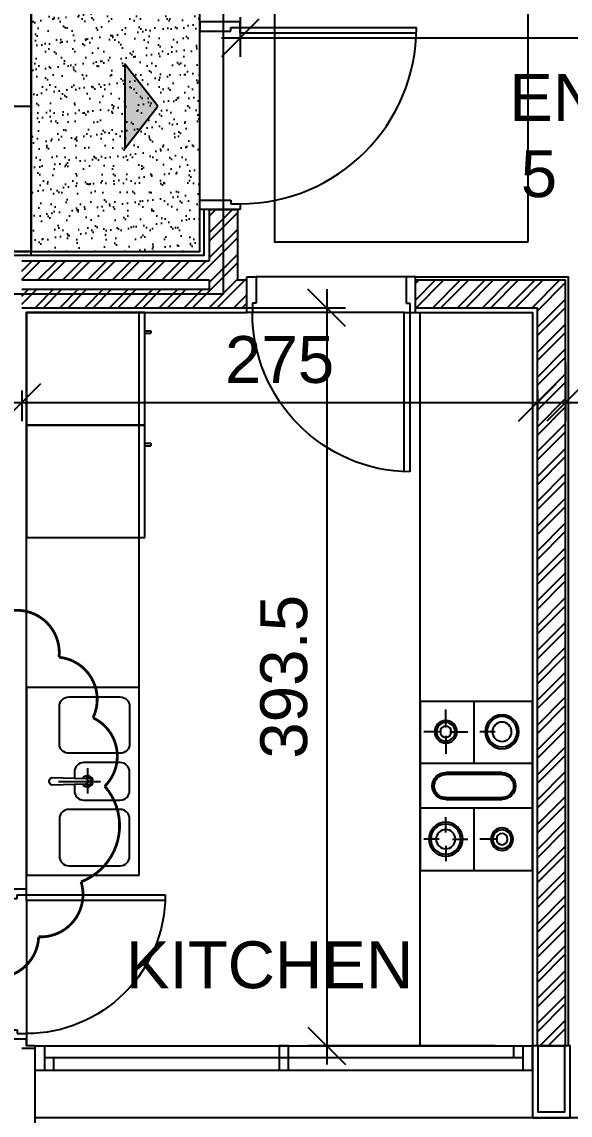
# Model space of a CAD drawing. Extents: x -1.7 to 46.3, y -159.8 to -77.2.
# Drawn here: x 15.78 to 18.7, y -133.29 to -127.46 of the extents above; entities that cross this region are included whole.
import ezdxf

# ---------------------------------------------------------------- set-up
doc = ezdxf.new("R2010")
doc.units = 0
doc.header["$MEASUREMENT"] = 0
doc.header["$PDMODE"] = 35
doc.header["$PDSIZE"] = 0.3
doc.layers.get('0').update_dxf_attribs({"linetype": 'CONTINUOUS'})
doc.layers.get('DEFPOINTS').update_dxf_attribs({"linetype": 'CONTINUOUS'})
for name, color, linetype in [('A-ALU', 9, 'CONTINUOUS'), ('A-AREAS', 6, 'CONTINUOUS'), ('a-dim', 3, 'CONTINUOUS'), ('A-DOORS', 1, 'CONTINUOUS'), ('A-ENT-ARROWS', 252, 'CONTINUOUS'), ('A-HATCH-WALL', 8, 'CONTINUOUS'), ('a-kitchen', 95, 'CONTINUOUS'), ('a-kitchen-50', 61, 'CONTINUOUS'), ('A-moquette', 137, 'CONTINUOUS'), ('A-NOMENCLATURE', 3, 'CONTINUOUS'), ('A-PLASTER', 8, 'CONTINUOUS'), ('A-PORTE', 1, 'CONTINUOUS'), ('A-proj-marble', 137, 'CONTINUOUS'), ('A-proj-wood', 5, 'CONTINUOUS'), ('a-revetement', 1, 'CONTINUOUS'), ('A-sect-marble', 1, 'CONTINUOUS'), ('a-stru-fac', 200, 'CONTINUOUS'), ('A-TILES', 137, 'CONTINUOUS'), ('A-WALL', 4, 'CONTINUOUS'), ('l', 7, 'CONTINUOUS')]:
    doc.layers.add(name, color=color, linetype=linetype)
doc.styles.add('A100-STEXT', font='ARIAL.TTF', dxfattribs={"height": 0.25})
doc.dimstyles.new('A100-DIM', dxfattribs={"dimtxt": 0.25, "dimasz": 0.2, "dimexe": 0.1, "dimexo": 0.3, "dimgap": 0.1, "dimtad": 1, "dimlfac": 100, "dimrnd": 0.5, "dimdsep": 46, "dimtxsty": 'A100-STEXT', "dimblk1": 'OBLIQUE', "dimblk2": 'OBLIQUE', "dimsah": 1, "dimcen": -0.05, "dimdle": 0.1, "dimclrd": 15, "dimclre": 15, "dimclrt": 256, "dimadec": 0, "dimazin": 0, "dimtfac": 0.28, "dimtix": 1, "dimtmove": 2, "dimatfit": 3, "dimldrblk": 'OBLIQUE', "dimfxl": 0, "dimtolj": 1, "dimarcsym": 0})
pattern_1 = [(45, (-4e-09, -138.73489), (-0.06629126, 0.06629126), []), (45, (0.04419, -138.73489), (-0.06629126, 0.06629126), [])]

# ---------------------------------------------------------------- blocks, each defined once
blk = doc.blocks.new('P80E19D')
at = {"layer": 'A-PORTE'}
for p, q in [((0, -0.19), (0, 0)), ((0, 0), (0.05, 0)), ((0.05, 0), (0.05, -0.14)), ((0.75, 0), (0.75, -0.14)), ((0.8, 0), (0.75, 0)), ((0.8, -0.19), (0.8, 0)), ((0.05, -0.14), (0.03, -0.14)), ((0.03, -0.14), (0.03, -0.19)), ((0.75, -0.14), (0.77, -0.14)), ((0.77, -0.14), (0.77, -0.19)), ((0.03, -0.19), (0, -0.19)), ((0.06, -0.19), (0.02, -0.19)), ((0.03, -0.19), (0.03, -0.93)), ((0.06, -0.93), (0.06, -0.19)), ((0.77, -0.19), (0.8, -0.19))]:
    blk.add_line(p, q, dxfattribs=at)
blk.add_arc((0.03, -0.19), 0.74, 270, 0, dxfattribs=at)
blk = doc.blocks.new('sink')
at = {"layer": 'a-kitchen'}
for p, q in [((0.325, -0.43), (0.325, -0.565)), ((0.17, -0.5), (0.395, -0.5))]:
    blk.add_line(p, q, dxfattribs=at)
blk.add_lwpolyline([(0.6, -1), (0.6, 0), (0, 0), (0, -1)], close=True, dxfattribs=at)
for points in [[(0.225, -0.05), (0.5, -0.05, -0.414214), (0.55, -0.1), (0.55, -0.3, -0.414214), (0.5, -0.35), (0.225, -0.35, -0.414214), (0.175, -0.3), (0.175, -0.1, -0.414214)], [(0.1342, -0.4799), (0.316, -0.4851, -0.89936), (0.316, -0.5149), (0.1342, -0.5201, -0.70892)], [(0.225, -0.95), (0.5, -0.95, 0.414214), (0.55, -0.9), (0.55, -0.7, 0.414214), (0.5, -0.65), (0.225, -0.65, 0.414214), (0.175, -0.7), (0.175, -0.9, 0.414214)]]:
    blk.add_lwpolyline(points, format="xyb", close=True, dxfattribs=at)
blk.add_lwpolyline([(0.255, -0.5165), (0.255, -0.55, 0.414214), (0.305, -0.6), (0.5, -0.6, 0.414214), (0.55, -0.55), (0.55, -0.45, 0.414214), (0.5, -0.4), (0.305, -0.4, 0.414214), (0.255, -0.45), (0.255, -0.4835, 62.569326)], format="xyb", dxfattribs=at)
for radius, start, end in [(0.03, 211.86593, 148.13407), (0.02, 229.21522, 130.78479)]:
    blk.add_arc((0.325, -0.5), radius, start, end, dxfattribs=at)
blk = doc.blocks.new('oven')
at = {"layer": 'a-kitchen'}
for p, q in [((0.3135, 0), (0.3135, -0.3272)), ((0.3135, 0), (0.3135, -0.3272)), ((0.4635, -0.1383), (0.4635, -0.0427)), ((0.4635, -0.1383), (0.4635, -0.0427)), ((0.1993, -0.1605), (0.2811, -0.1605)), ((0.1993, -0.1605), (0.2811, -0.1605)), ((0.4414, -0.1605), (0.346, -0.1605)), ((0.4414, -0.1605), (0.346, -0.1605)), ((0.4857, -0.1605), (0.5811, -0.1605)), ((0.4857, -0.1605), (0.5811, -0.1605)), ((0.4635, -0.1827), (0.4635, -0.2782)), ((0.4635, -0.1827), (0.4635, -0.2782)), ((0.5935, -0.3272), (0, -0.3272)), ((0.6, -0.3272), (0, -0.3272)), ((0.1635, -0.3781), (0.4635, -0.3781)), ((0.1635, -0.3781), (0.4635, -0.3781)), ((0.1635, -0.3881), (0.4635, -0.3881)), ((0.1635, -0.3881), (0.4635, -0.3881)), ((0.4635, -0.5119), (0.1635, -0.5119)), ((0.4635, -0.5119), (0.1635, -0.5119)), ((0.4635, -0.5219), (0.1635, -0.5219)), ((0.4635, -0.5219), (0.1635, -0.5219)), ((0.5935, -0.5667), (0, -0.5667)), ((0.6, -0.5667), (0, -0.5667)), ((0.3135, -0.5667), (0.3135, -0.9)), ((0.3135, -0.5667), (0.3135, -0.9)), ((0.4635, -0.6976), (0.4635, -0.6156)), ((0.4635, -0.6976), (0.4635, -0.6156)), ((0.1857, -0.7333), (0.2811, -0.7333)), ((0.1857, -0.7333), (0.2811, -0.7333)), ((0.4278, -0.7333), (0.346, -0.7333)), ((0.4278, -0.7333), (0.346, -0.7333)), ((0.4993, -0.7333), (0.5811, -0.7333)), ((0.4993, -0.7333), (0.5811, -0.7333)), ((0.4635, -0.7691), (0.4635, -0.8511)), ((0.4635, -0.7691), (0.4635, -0.8511))]:
    blk.add_line(p, q, dxfattribs=at)
blk.add_lwpolyline([(0, -0.9), (0, 0), (0.6, 0), (0.6, -0.9)], close=True, dxfattribs=at)
for centre, radius in [((0.1635, -0.1605), 0.0904), ((0.1635, -0.1605), 0.0904), ((0.1635, -0.1605), 0.0804), ((0.1635, -0.1605), 0.0804), ((0.1635, -0.1605), 0.0514), ((0.1635, -0.1605), 0.0514), ((0.4635, -0.1605), 0.0597), ((0.4635, -0.1605), 0.0597), ((0.4635, -0.1605), 0.0497), ((0.4635, -0.1605), 0.0497), ((0.4635, -0.1605), 0.0299), ((0.4635, -0.1605), 0.0299), ((0.1635, -0.7333), 0.0597), ((0.1635, -0.7333), 0.0597), ((0.1635, -0.7333), 0.0497), ((0.1635, -0.7333), 0.0497), ((0.4635, -0.7333), 0.0904), ((0.4635, -0.7333), 0.0904), ((0.4635, -0.7333), 0.0804), ((0.4635, -0.7333), 0.0804), ((0.4635, -0.7333), 0.0514), ((0.4635, -0.7333), 0.0514), ((0.1635, -0.7333), 0.0299), ((0.1635, -0.7333), 0.0299)]:
    blk.add_circle(centre, radius, dxfattribs=at)
for centre, radius, start, end in [((0.1635, -0.45), 0.0719, 90, 270), ((0.1635, -0.45), 0.0719, 90, 270), ((0.1635, -0.45), 0.0619, 90, 270), ((0.1635, -0.45), 0.0619, 90, 270), ((0.4635, -0.45), 0.0719, 270, 90), ((0.4635, -0.45), 0.0719, 270, 90), ((0.4635, -0.45), 0.0619, 270, 90), ((0.4635, -0.45), 0.0619, 270, 90)]:
    blk.add_arc(centre, radius, start, end, dxfattribs=at)
blk = doc.blocks.new('frigo')
at = {"layer": 'a-kitchen'}
for p, q in [((-0.6306, 0), (0, 0)), ((-0.6306, -0.6), (-0.6306, 0)), ((-0.6306, -0.6), (-0.6306, 0)), ((-0.5994, 0), (-0.5994, -0.6)), ((-0.5994, 0), (-0.5994, -0.6)), ((-0.6306, -0.0975), (-0.6632, -0.0975)), ((-0.6632, -0.0975), (-0.6632, -0.1102)), ((-0.6306, -0.0975), (-0.6632, -0.0975)), ((-0.6632, -0.0975), (-0.6632, -0.1102)), ((-0.6306, -0.1102), (-0.6632, -0.1102)), ((-0.6306, -0.1102), (-0.6632, -0.1102))]:
    blk.add_line(p, q, dxfattribs=at)
blk.add_lwpolyline([(-0.6306, -0.6), (-0.6306, 0), (0, 0), (0, -0.6)], close=True, dxfattribs=at)
blk = doc.blocks.new('P90E19D')
at = {"layer": 'A-PORTE'}
for p, q in [((0, 0), (0.05, 0)), ((0, -0.19), (0, 0)), ((0.05, 0), (0.05, -0.14)), ((0.9, 0), (0.85, 0)), ((0.85, 0), (0.85, -0.14)), ((0.9, -0.19), (0.9, 0)), ((0.03, -0.14), (0.03, -0.19)), ((0.05, -0.14), (0.03, -0.14)), ((0.85, -0.14), (0.87, -0.14)), ((0.87, -0.14), (0.87, -0.19)), ((0.03, -0.19), (0, -0.19)), ((0.06, -0.19), (0.02, -0.19)), ((0.03, -0.19), (0.03, -1.0399)), ((0.06, -1.0391), (0.06, -0.19)), ((0.87, -0.19), (0.9, -0.19))]:
    blk.add_line(p, q, dxfattribs=at)
blk.add_arc((0.02, -0.19), 0.85, 270.67408, 360, dxfattribs=at)
blk = doc.blocks.new('_OBLIQUE')
at = {"color": 0, "linetype": 'ByBlock'}
blk.add_line((-0.5, -0.5), (0.5, 0.5), dxfattribs=at)
blk = doc.blocks.new('*D63')
at = {"layer": 'a-dim', "color": 15, "lineweight": -2}
for p, q in [((16.9434, -127.4357), (16.9434, -127.6465)), ((26.9284, -127.4357), (26.9284, -127.6465)), ((16.8434, -127.5465), (27.0284, -127.5465))]:
    blk.add_line(p, q, dxfattribs=at)
at = {"layer": 'DEFPOINTS', "color": 0}
for p in [(16.9434, -127.1357), (26.9284, -127.1357), (26.9284, -127.5465)]:
    blk.add_point(p, dxfattribs=at)
at = {"layer": 'a-dim', "color": 15, "lineweight": -2, "xscale": 0.2, "yscale": 0.2, "zscale": 0.2, "rotation": 180}
blk.add_blockref('_OBLIQUE', (16.9434, -127.5465), dxfattribs=at)
at = {"layer": 'a-dim', "color": 15, "lineweight": -2, "xscale": 0.2, "yscale": 0.2, "zscale": 0.2}
blk.add_blockref('_OBLIQUE', (26.9284, -127.5465), dxfattribs=at)
at = {"layer": 'a-dim', "insert": (21.9359, -127.3188), "char_height": 0.25, "attachment_point": 5, "style": 'A100-STEXT'}
blk.add_mtext('\\A1;998.5', dxfattribs=at)
blk = doc.blocks.new('*D82')
at = {"layer": 'a-dim', "color": 15, "lineweight": -2}
for p, q in [((15.7784, -129.4272), (15.7784, -129.5904)), ((18.5284, -129.4272), (18.5284, -129.5904)), ((15.6784, -129.4904), (18.6284, -129.4904))]:
    blk.add_line(p, q, dxfattribs=at)
at = {"layer": 'DEFPOINTS', "color": 0}
for p in [(15.7784, -129.1272), (18.5284, -129.1272), (18.5284, -129.4904)]:
    blk.add_point(p, dxfattribs=at)
at = {"layer": 'a-dim', "color": 15, "lineweight": -2, "xscale": 0.2, "yscale": 0.2, "zscale": 0.2, "rotation": 180}
blk.add_blockref('_OBLIQUE', (15.7784, -129.4904), dxfattribs=at)
at = {"layer": 'a-dim', "color": 15, "lineweight": -2, "xscale": 0.2, "yscale": 0.2, "zscale": 0.2}
blk.add_blockref('_OBLIQUE', (18.5284, -129.4904), dxfattribs=at)
at = {"layer": 'a-dim', "insert": (17.1534, -129.2628), "char_height": 0.25, "attachment_point": 5, "style": 'A100-STEXT'}
blk.add_mtext('\\A1;275', dxfattribs=at)
blk = doc.blocks.new('*D83')
at = {"layer": 'a-dim', "color": 15, "lineweight": -2}
for p, q in [((26.9284, -127.0772), (26.9284, -129.5904)), ((18.6784, -129.2772), (18.6784, -129.5904)), ((18.5784, -129.4904), (27.0284, -129.4904))]:
    blk.add_line(p, q, dxfattribs=at)
at = {"layer": 'DEFPOINTS', "color": 0}
for p in [(26.9284, -126.7772), (18.6784, -128.9772), (26.9284, -129.4904)]:
    blk.add_point(p, dxfattribs=at)
at = {"layer": 'a-dim', "color": 15, "lineweight": -2, "xscale": 0.2, "yscale": 0.2, "zscale": 0.2, "rotation": 180}
blk.add_blockref('_OBLIQUE', (18.6784, -129.4904), dxfattribs=at)
at = {"layer": 'a-dim', "color": 15, "lineweight": -2, "xscale": 0.2, "yscale": 0.2, "zscale": 0.2}
blk.add_blockref('_OBLIQUE', (26.9284, -129.4904), dxfattribs=at)
at = {"layer": 'a-dim', "insert": (22.8034, -129.2628), "char_height": 0.25, "attachment_point": 5, "style": 'A100-STEXT'}
blk.add_mtext('\\A1;825', dxfattribs=at)
blk = doc.blocks.new('*D84')
at = {"layer": 'a-dim', "color": 15, "lineweight": -2}
for p, q in [((17.4048, -128.8857), (17.4048, -133.0207)), ((16.0784, -128.9857), (17.5048, -128.9857)), ((18.3034, -132.9207), (17.3048, -132.9207))]:
    blk.add_line(p, q, dxfattribs=at)
at = {"layer": 'DEFPOINTS', "color": 0}
for p in [(15.7784, -128.9857), (17.4048, -132.9207), (18.6034, -132.9207)]:
    blk.add_point(p, dxfattribs=at)
at = {"layer": 'a-dim', "color": 15, "lineweight": -2, "xscale": 0.2, "yscale": 0.2, "zscale": 0.2}
for p, rotation in [((17.4048, -128.9857), 90), ((17.4048, -132.9207), 270)]:
    blk.add_blockref('_OBLIQUE', p, dxfattribs=dict(at, rotation=rotation))
at = {"layer": 'a-dim', "insert": (17.1771, -130.9532), "char_height": 0.25, "attachment_point": 5, "rotation": 90, "style": 'A100-STEXT'}
blk.add_mtext('\\A1;393.5', dxfattribs=at)
blk = doc.blocks.new('P100E21.5D')
at = {"layer": 'A-PORTE'}
for p, q in [((0.03, 0.215), (0.03, 1.155)), ((0.06, 1.155), (0.06, 0.215)), ((0.03, 0.215), (0, 0.215)), ((0, 0.215), (0, 0)), ((0.06, 0.215), (0.02, 0.215)), ((0.03, 0.165), (0.03, 0.215)), ((0.97, 0.215), (1, 0.215)), ((0.97, 0.165), (0.97, 0.215)), ((1, 0.215), (1, 0)), ((0.05, 0.165), (0.03, 0.165)), ((0.05, 0), (0.05, 0.165)), ((0.95, 0), (0.95, 0.165)), ((0.95, 0.165), (0.97, 0.165)), ((0, 0), (0.05, 0)), ((1, 0), (0.95, 0))]:
    blk.add_line(p, q, dxfattribs=at)
blk.add_arc((0.03, 0.215), 0.94, 0, 90, dxfattribs=at)

msp = doc.modelspace()

# ---------------------------------------------------------------- hatches: boundary and pattern name
at = {"layer": 'A-ENT-ARROWS'}
msp.add_hatch(color=256, dxfattribs=at).paths.add_polyline_path([(16.50337, -127.91068), (16.32837, -127.68568), (16.32837, -128.13568)])
at = {"layer": 'A-HATCH-WALL'}
h = msp.add_hatch(dxfattribs=at)
h.set_pattern_fill('ANSI32', color=256, scale=0.25, style=0)
h.set_pattern_definition(pattern_1)
h.paths.add_polyline_path([(16.97837, -128.98489), (16.97837, -128.83489), (16.92837, -128.83489), (16.92837, -128.45989), (16.77837, -128.45989), (16.77837, -128.73489), (15.77837, -128.73489), (15.77837, -128.83489), (16.77837, -128.83489), (16.77837, -128.88489), (15.77837, -128.88489), (15.77837, -128.98489)])
h = msp.add_hatch(dxfattribs=at)
h.set_pattern_fill('ANSI32', color=256, scale=0.25, style=0)
h.set_pattern_definition(pattern_1)
h.paths.add_polyline_path([(18.67837, -128.83489), (17.87837, -128.83489), (17.87837, -128.98489), (18.52837, -128.98489), (18.52837, -132.91989), (18.67837, -132.91989)])
at = {"layer": 'A-moquette'}
h = msp.add_hatch(dxfattribs=at)
h.set_pattern_fill('AR-SAND', color=256, scale=0.05, style=0)
h.set_pattern_definition([(37.5, (8e-11, -138.735676), (-0.00314967, 0.0963412), [0, -0.076, 0, -0.085, 0, -0.08125]), (7.5, (8e-11, -138.73568), (0.0884888, 0.1411073), [0, -0.041, 0, -0.0685, 0, -0.02625]), (327.5, (-0.0615, -138.735676), (0.1557071, 0.00028295), [0, -0.025, 0, -0.09, 0, -0.1175]), (317.5, (-0.0615, -138.73568), (0.1503063, 0.0438838), [0, -0.0125, 0, -0.059, 0, -0.0675])])
h.paths.add_polyline_path([(16.72837, -127.13568), (15.82837, -127.13568), (15.82837, -128.68568), (16.72837, -128.68568)])

# ---------------------------------------------------------------- linework, layer by layer
at = {"layer": 'A-ALU'}
for p, q in [((15.84837, -132.92068), (18.50337, -132.92068)), ((15.84837, -132.92068), (15.84837, -133.05068)), ((15.89837, -132.92068), (15.89837, -133.05068)), ((18.40337, -132.98568), (18.40337, -132.92068)), ((18.45337, -133.05068), (18.45337, -132.92068)), ((18.50337, -133.05068), (18.50337, -132.92068)), ((18.45337, -132.98568), (15.89837, -132.98568)), ((15.94837, -133.05068), (15.94837, -132.98568)), ((15.84837, -133.05068), (18.50337, -133.05068))]:
    msp.add_line(p, q, dxfattribs=at)
msp.add_lwpolyline([(17.20087, -132.92068), (17.15087, -132.92068), (17.15087, -133.05068), (17.20087, -133.05068)], close=True, dxfattribs=at)
at = {"layer": 'A-AREAS'}
msp.add_lwpolyline([(13.67837, -116.13948), (15.84837, -116.13948), (15.84837, -117.98568), (23.49837, -117.98568), (23.49837, -120.06568), (27.32837, -120.06568), (27.32837, -135.23568), (25.32362, -135.23568), (23.05837, -134.92678), (23.05837, -133.30568), (15.84837, -133.30568), (15.84837, -135.23568), (13.67837, -135.23568), (13.67837, -131.03568), (15.62837, -131.03568), (15.62837, -128.91068), (16.85337, -128.91068), (16.85337, -127.01068), (15.62837, -127.01068), (15.62837, -121.63568), (15.70337, -121.63568), (15.70337, -120.41068), (13.67837, -120.41068)], close=True, dxfattribs=at)
at = {"layer": 'A-AREAS', "color": 30, "const_width": 0.01469}
msp.add_lwpolyline([(16.22079, -131.53672, 0.5205671), (16.15795, -131.17176, 0.5205671), (15.97668, -130.84882, 0.5205671), (15.69784, -130.6051, 0.5205671), (15.35355, -130.46867, 0.5205671), (14.98346, -130.45523, 0.5205671), (14.63019, -130.56634, 0.5205671), (14.33441, -130.78919, 0.5205671), (14.13019, -131.09813, 0.5205671), (14.04105, -131.45758, 0.5205671), (14.07725, -131.82614, 0.5205671), (14.23463, -132.16137, 0.5205671), (14.49505, -132.42467, 0.5205671), (14.82854, -132.58571, 0.5205671), (15.19668, -132.62596, 0.5205671), (15.55708, -132.54077, 0.5205671), (15.86825, -132.33995, 0.5205671), (16.09433, -132.04664, 0.5205671)], format="xyb", close=True, dxfattribs=at)
at = {"layer": 'A-ENT-ARROWS'}
msp.add_lwpolyline([(16.50337, -127.91068), (16.32837, -127.68568), (16.32837, -128.13568)], close=True, dxfattribs=at)
at = {"layer": 'a-kitchen-50'}
for p, q in [((16.40337, -132.01068), (16.40337, -129.01068)), ((17.90337, -132.92068), (17.90337, -129.01068))]:
    msp.add_line(p, q, dxfattribs=at)
at = {"layer": 'A-moquette'}
msp.add_lwpolyline([(16.72837, -127.13568), (15.82837, -127.13568), (15.82837, -128.68568), (16.72837, -128.68568)], close=True, dxfattribs=at)
at = {"layer": 'A-PLASTER'}
msp.add_line((15.80337, -132.88568), (15.80337, -132.92068), dxfattribs=at)
for points in [[(17.87837, -128.82068), (18.69337, -128.82068), (18.69337, -132.92068)], [(15.80337, -132.08568), (15.80337, -129.01068), (16.97837, -129.01068)], [(17.87837, -129.01068), (18.50337, -129.01068), (18.50337, -132.92068)], [(15.84837, -132.92068), (15.80337, -132.92068), (15.80337, -132.88568)]]:
    msp.add_lwpolyline(points, dxfattribs=at)
at = {"layer": 'A-proj-marble'}
msp.add_line((11.52837, -127.91068), (15.82837, -127.91068), dxfattribs=at)
msp.add_lwpolyline([(11.52837, -128.68568), (15.82837, -128.68568), (15.82837, -127.13568), (11.52837, -127.13568)], close=True, dxfattribs=at)
at = {"layer": 'A-proj-wood'}
msp.add_lwpolyline([(16.74837, -128.46068), (16.74837, -128.70568), (15.82837, -128.70568), (15.82837, -128.68568), (16.72837, -128.68568), (16.72837, -128.46068)], dxfattribs=at)
at = {"layer": 'a-revetement'}
for q in [(15.77837, -132.93568), (15.84837, -135.23568)]:
    msp.add_line((15.84837, -132.93568), q, dxfattribs=at)
msp.add_lwpolyline([(18.70337, -133.30568), (18.70337, -132.92068), (18.50337, -132.92068), (18.50337, -133.30568)], close=True, dxfattribs=at)
at = {"layer": 'A-sect-marble'}
for points in [[(15.82837, -128.68568), (15.00337, -128.68568)], [(15.82837, -128.70568), (15.02337, -128.70568)]]:
    msp.add_lwpolyline(points, dxfattribs=at)
at = {"layer": 'a-stru-fac'}
msp.add_lwpolyline([(18.53337, -132.92068), (18.67337, -132.92068), (18.67337, -133.27568), (18.53337, -133.27568)], close=True, dxfattribs=at)
at = {"layer": 'A-TILES'}
for p, q in [((17.82837, -128.82068), (17.02837, -128.82068)), ((17.81837, -129.01068), (17.00837, -129.01068)), ((15.80337, -132.14568), (15.80337, -132.85568))]:
    msp.add_line(p, q, dxfattribs=at)
msp.add_lwpolyline([(18.47837, -128.63568), (17.12837, -128.63568), (17.12837, -127.28568), (18.47837, -127.28568)], close=True, dxfattribs=at)
at = {"layer": 'A-WALL'}
for p, q in [((16.77837, -128.46068), (16.92837, -128.46068)), ((16.77837, -128.46068), (16.77837, -128.73568)), ((16.92837, -128.46068), (16.92837, -128.83568)), ((15.77837, -128.73568), (16.77837, -128.73568)), ((15.77837, -128.83568), (16.77837, -128.83568)), ((16.77837, -128.83568), (16.77837, -128.88568)), ((16.92837, -128.83568), (16.97837, -128.83568)), ((16.97837, -128.98568), (16.97837, -128.83568)), ((17.87837, -128.98568), (17.87837, -128.83568)), ((17.87837, -128.83568), (18.67837, -128.83568)), ((18.67837, -132.92068), (18.67837, -128.83568)), ((15.77837, -128.88568), (16.77837, -128.88568)), ((15.77837, -128.98568), (16.97837, -128.98568)), ((17.87837, -128.98568), (18.52837, -128.98568)), ((18.52837, -132.92068), (18.52837, -128.98568)), ((18.52837, -132.92068), (18.67837, -132.92068))]:
    msp.add_line(p, q, dxfattribs=at)
at = {"layer": 'l'}
for points in [[(15.82837, -128.68568), (15.00337, -128.68568)], [(15.82837, -128.70568), (15.02337, -128.70568)]]:
    msp.add_lwpolyline(points, dxfattribs=at)

# ---------------------------------------------------------------- block references
at = {"layer": 'A-DOORS', "rotation": 270}
msp.add_blockref('P100E21.5D', (16.72837, -127.46068), dxfattribs=at)
at = {"layer": 'A-DOORS', "xscale": -1}
msp.add_blockref('P90E19D', (17.87837, -128.82068), dxfattribs=at)
at = {"layer": 'A-DOORS', "xscale": -1, "rotation": 89.99999999731918}
msp.add_blockref('P80E19D', (15.61337, -132.08568), dxfattribs=at)
at = {"layer": 'a-kitchen-50', "xscale": -1}
for name, p in [('frigo', (15.80337, -129.01068)), ('frigo', (15.80337, -129.61068)), ('oven', (18.50337, -131.08568))]:
    msp.add_blockref(name, p, dxfattribs=at)
at = {"layer": 'a-kitchen-50'}
msp.add_blockref('sink', (15.80337, -131.01068), dxfattribs=at)

# ---------------------------------------------------------------- texts
at = {"layer": 'A-NOMENCLATURE', "style": 'A100-STEXT'}
for s, p in [('ENTRANCE', (18.37841, -127.9885)), ('5 C2', (18.43979, -128.39519)), ('KITCHEN', (16.33326, -132.61398))]:
    msp.add_text(s, height=0.25, dxfattribs=at).set_placement(p)

# ---------------------------------------------------------------- dimensions: what is measured, and where the dimension line sits
at = {"layer": 'a-dim'}
for base, p1, p2, picture, middle in [((26.92837, -129.49043), (18.67837, -128.97715), (26.92837, -126.77715), '*D83', (22.80337, -129.26278)), ((26.92837, -127.54648), (16.94337, -127.13568), (26.92837, -127.13568), '*D63', (21.93587, -127.31883)), ((18.52837, -129.49043), (15.77837, -129.12715), (18.52837, -129.12715), '*D82', (17.15337, -129.26278))]:
    dim = msp.add_linear_dim(base=base, p1=p1, p2=p2, dimstyle='A100-DIM', dxfattribs=at)
    dim.commit()
    dim.dimension.update_dxf_attribs({"geometry": picture, "text_midpoint": middle})
dim = msp.add_linear_dim(base=(17.4048, -132.92068), p1=(15.77837, -128.98568), p2=(18.60337, -132.92068), angle=90, dimstyle='A100-DIM', dxfattribs=at)
dim.commit()
dim.dimension.update_dxf_attribs({"geometry": '*D84', "text_midpoint": (17.17707, -130.95318)})

doc.saveas('drawing.dxf')
